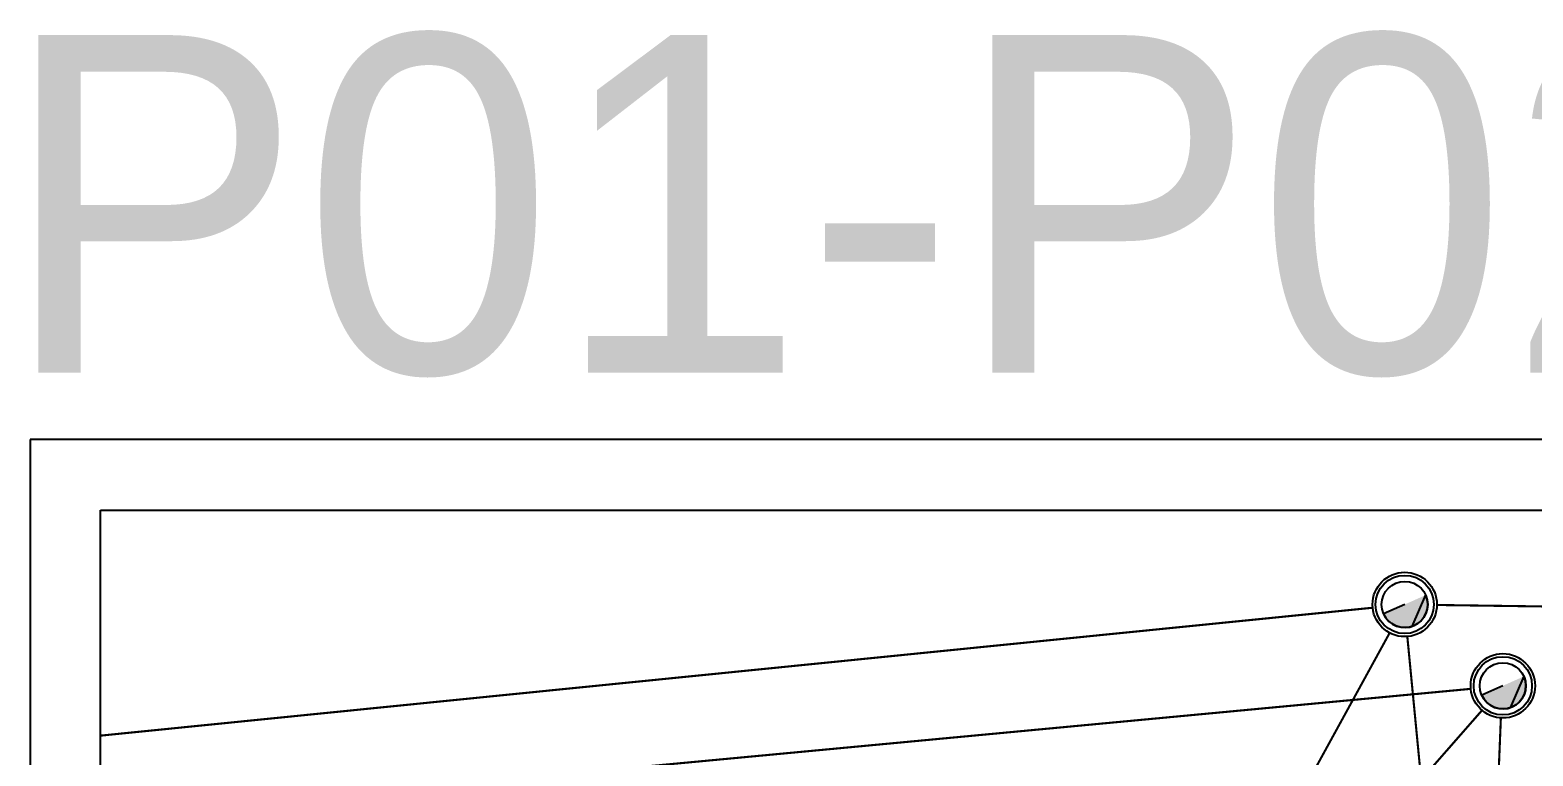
# Model space of a CAD drawing. Header units: millimetres. Extents: x 441061 to 442903, y 4515148 to 4515613.
# Drawn here: x 442262.26 to 442283.56, y 4515551.03 to 4515561.32 of the extents above; entities that cross this region are included whole.
import ezdxf

# ---------------------------------------------------------------- set-up
doc = ezdxf.new("R2010")
doc.units = ezdxf.units.MM
doc.linetypes.add('CONTINUA', pattern=[0])
doc.linetypes.add('CYPE_RAYAPUNTO', pattern=[0.4125, 0.2025, -0.105, 0, -0.105])
doc.layers.add('01_alzado', color=5, linetype='CONTINUA')
doc.layers.add('01_texto cartela', color=5, linetype='Continuous')
doc.layers.add('01_cartela', color=6, linetype='Continuous', plot=False)
doc.layers.add('INGIN SANEAMIENTO ENTERRADO FECALES', color=10, linetype='Continuous', lineweight=25)
doc.styles.add('Century Gothic_6', font='', dxfattribs={"height": 11})
doc.styles.get('Century Gothic_6').set_extended_font_data('Century Gothic')

msp = doc.modelspace()

# ---------------------------------------------------------------- hatches: boundary and pattern name
at = {"layer": 'INGIN SANEAMIENTO ENTERRADO FECALES'}
h = msp.add_hatch(color=170, dxfattribs=at)
edge = h.paths.add_edge_path()
edge.add_line((442281.741, 4515553.18), (442281.442, 4515553.046))
edge.add_arc((442281.741, 4515553.18), 0.327, 564.1711, 744.1711)
edge.add_line((442282.04, 4515553.314), (442281.741, 4515553.18))
h = msp.add_hatch(color=256, dxfattribs=at)
edge = h.paths.add_edge_path()
edge.add_line((442283.132, 4515552.027), (442282.833, 4515551.893))
edge.add_arc((442283.132, 4515552.027), 0.327, 564.1711, 744.1711)
edge.add_line((442283.43, 4515552.161), (442283.132, 4515552.027))

# ---------------------------------------------------------------- linework, layer by layer
at = {"layer": '01_alzado', "elevation": 0}
msp.add_lwpolyline([(442263.258, 4515554.517), (442300.024, 4515554.517), (442300.024, 4515523.829), (442263.258, 4515523.829)], close=True, dxfattribs=at)
at = {"layer": '01_cartela', "color": 3, "elevation": 0}
msp.add_lwpolyline([(442262.258, 4515555.517), (442262.258, 4515512.447), (442323.534, 4515512.447), (442323.534, 4515555.517)], close=True, dxfattribs=at)
at = {"layer": 'INGIN SANEAMIENTO ENTERRADO FECALES', "color": 170}
for p, q in [((442282.038, 4515553.318, 0), (442281.844, 4515552.869, 0)), ((442281.741, 4515553.18, 0), (442281.442, 4515553.046, 0))]:
    msp.add_line(p, q, dxfattribs=at)
at = {"layer": 'INGIN SANEAMIENTO ENTERRADO FECALES'}
for p, q in [((442283.132, 4515552.027, 0), (442282.833, 4515551.893, 0)), ((442283.428, 4515552.165, 0), (442283.234, 4515551.716, 0))]:
    msp.add_line(p, q, dxfattribs=at)
at = {"layer": 'INGIN SANEAMIENTO ENTERRADO FECALES', "color": 170, "linetype": 'CYPE_RAYAPUNTO', "const_width": 0.03, "elevation": 839.826}
for points in [[(442263.258, 4515551.321), (442281.287, 4515553.134)], [(442282.197, 4515553.173), (442300.036, 4515552.923)]]:
    msp.add_lwpolyline(points, dxfattribs=at)
at = {"layer": 'INGIN SANEAMIENTO ENTERRADO FECALES', "color": 170, "linetype": 'CONTINUA', "ltscale": 10, "const_width": 0.03, "elevation": 0}
for points in [[(442281.527, 4515552.776), (442278.963, 4515548.1)], [(442282.225, 4515548.1), (442281.778, 4515552.725)]]:
    msp.add_lwpolyline(points, dxfattribs=at)
at = {"layer": 'INGIN SANEAMIENTO ENTERRADO FECALES', "linetype": 'CYPE_RAYAPUNTO', "const_width": 0.03, "elevation": 0}
msp.add_lwpolyline([(442282.677, 4515551.984), (442263.258, 4515550.157)], dxfattribs=at)
at = {"layer": 'INGIN SANEAMIENTO ENTERRADO FECALES', "linetype": 'CONTINUA', "ltscale": 10, "const_width": 0.03, "elevation": 0}
for points in [[(442279.7, 4515548.1), (442282.836, 4515551.679)], [(442282.962, 4515548.1), (442283.104, 4515551.571)]]:
    msp.add_lwpolyline(points, dxfattribs=at)
at = {"layer": 'INGIN SANEAMIENTO ENTERRADO FECALES', "color": 170}
for radius in [0.456, 0.413, 0.327]:
    msp.add_circle((442281.741, 4515553.18, 0), radius, dxfattribs=at)
at = {"layer": 'INGIN SANEAMIENTO ENTERRADO FECALES'}
for radius in [0.456, 0.413, 0.327]:
    msp.add_circle((442283.132, 4515552.027, 0), radius, dxfattribs=at)
at = {"layer": 'INGIN SANEAMIENTO ENTERRADO FECALES', "color": 170}
msp.add_arc((442281.741, 4515553.18, 0), 0.327, 204.1711, 24.1711, dxfattribs=at)
at = {"layer": 'INGIN SANEAMIENTO ENTERRADO FECALES'}
msp.add_arc((442283.132, 4515552.027, 0), 0.327, 204.1711, 24.1711, dxfattribs=at)

# ---------------------------------------------------------------- texts
at = {"layer": '01_texto cartela', "insert": (442286.757, 4515561.251, 0), "char_height": 4.7857, "attachment_point": 3, "style": 'Century Gothic_6'}
msp.add_mtext('P01-P02', dxfattribs=at)

doc.saveas('drawing.dxf')
